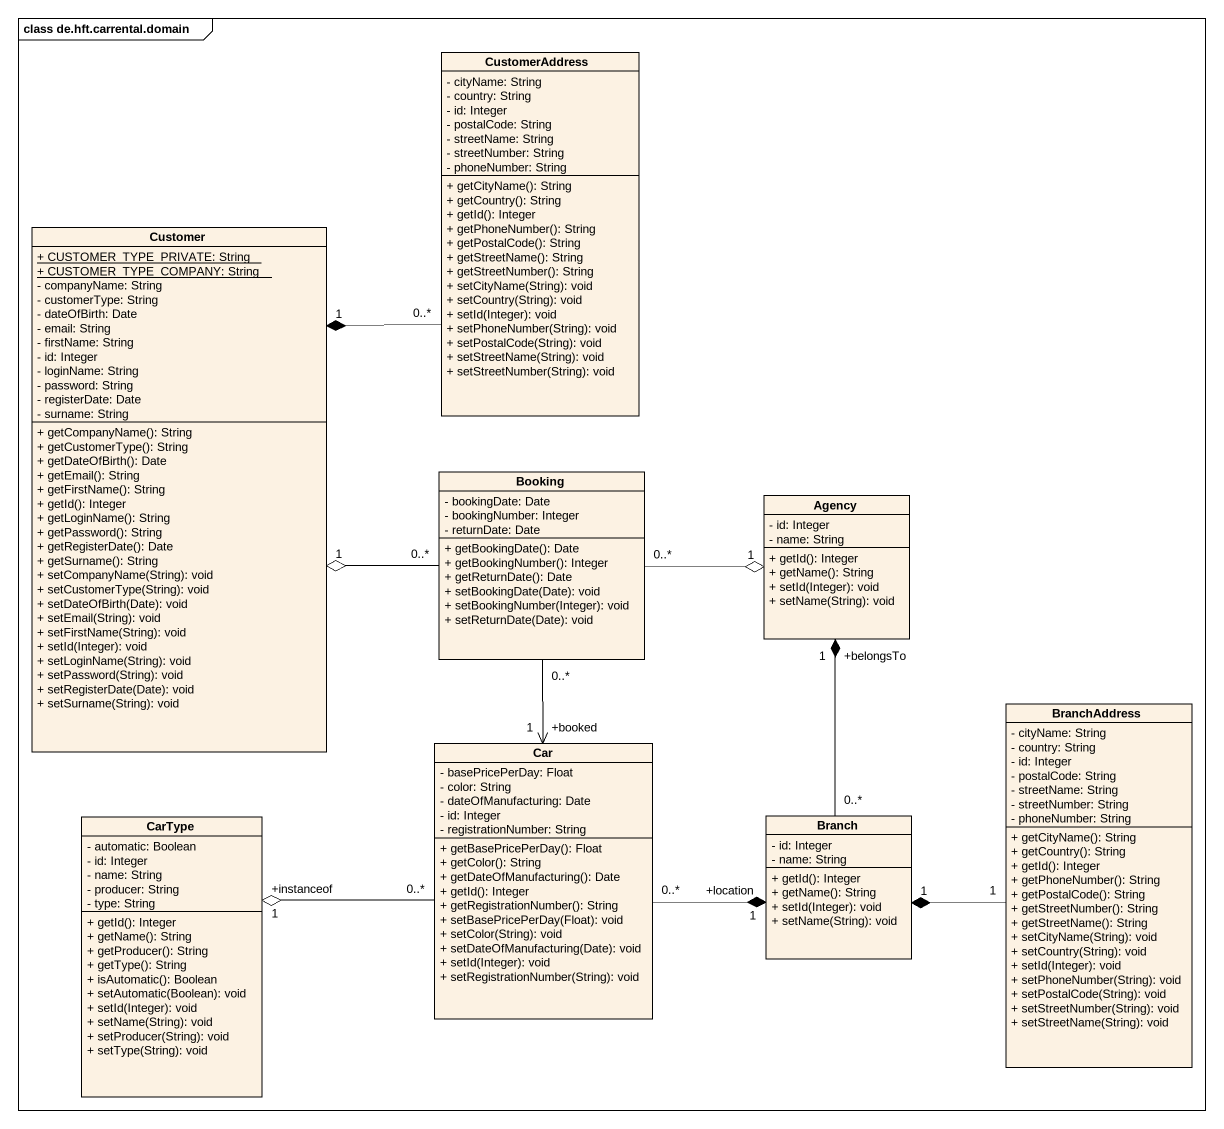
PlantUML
@startuml
mainframe class de.hft.carrental.domain
hide circle
hide empty members
skinparam classAttributeIconSize 0
class CustomerAddress {
  - cityName: String
  - country: String
  - id: Integer
  - postalCode: String
  - streetName: String
  - streetNumber: String
  - phoneNumber: String
  + getCityName(): String
  + getCountry(): String
  + getId(): Integer
  + getPhoneNumber(): String
  + getPostalCode(): String
  + getStreetName(): String
  + getStreetNumber(): String
  + setCityName(String): void
  + setCountry(String): void
  + setId(Integer): void
  + setPhoneNumber(String): void
  + setPostalCode(String): void
  + setStreetName(String): void
  + setStreetNumber(String): void
}
class Customer {
  {static} + CUSTOMER_TYPE_PRIVATE: String
  {static} + CUSTOMER_TYPE_COMPANY: String
  - companyName: String
  - customerType: String
  - dateOfBirth: Date
  - email: String
  - firstName: String
  - id: Integer
  - loginName: String
  - password: String
  - registerDate: Date
  - surname: String
  + getCompanyName(): String
  + getCustomerType(): String
  + getDateOfBirth(): Date
  + getEmail(): String
  + getFirstName(): String
  + getId(): Integer
  + getLoginName(): String
  + getPassword(): String
  + getRegisterDate(): Date
  + getSurname(): String
  + setCompanyName(String): void
  + setCustomerType(String): void
  + setDateOfBirth(Date): void
  + setEmail(String): void
  + setFirstName(String): void
  + setId(Integer): void
  + setLoginName(String): void
  + setPassword(String): void
  + setRegisterDate(Date): void
  + setSurname(String): void
}
class Booking {
  - bookingDate: Date
  - bookingNumber: Integer
  - returnDate: Date
  + getBookingDate(): Date
  + getBookingNumber(): Integer
  + getReturnDate(): Date
  + setBookingDate(Date): void
  + setBookingNumber(Integer): void
  + setReturnDate(Date): void
}
class Agency {
  - id: Integer
  - name: String
  + getId(): Integer
  + getName(): String
  + setId(Integer): void
  + setName(String): void
}
class BranchAddress {
  - cityName: String
  - country: String
  - id: Integer
  - postalCode: String
  - streetName: String
  - streetNumber: String
  - phoneNumber: String
  + getCityName(): String
  + getCountry(): String
  + getId(): Integer
  + getPhoneNumber(): String
  + getPostalCode(): String
  + getStreetNumber(): String
  + getStreetName(): String
  + setCityName(String): void
  + setCountry(String): void
  + setId(Integer): void
  + setPhoneNumber(String): void
  + setPostalCode(String): void
  + setStreetNumber(String): void
  + setStreetName(String): void
}
class Car {
  - basePricePerDay: Float
  - color: String
  - dateOfManufacturing: Date
  - id: Integer
  - registrationNumber: String
  + getBasePricePerDay(): Float
  + getColor(): String
  + getDateOfManufacturing(): Date
  + getId(): Integer
  + getRegistrationNumber(): String
  + setBasePricePerDay(Float): void
  + setColor(String): void
  + setDateOfManufacturing(Date): void
  + setId(Integer): void
  + setRegistrationNumber(String): void
}
class CarType {
  - automatic: Boolean
  - id: Integer
  - name: String
  - producer: String
  - type: String
  + getId(): Integer
  + getName(): String
  + getProducer(): String
  + getType(): String
  + isAutomatic(): Boolean
  + setAutomatic(Boolean): void
  + setId(Integer): void
  + setName(String): void
  + setProducer(String): void
  + setType(String): void
}
class Branch {
  - id: Integer
  - name: String
  + getId(): Integer
  + getName(): String
  + setId(Integer): void
  + setName(String): void
}
CustomerAddress "0..*" --* "1" Customer
Booking "0..*" -left-o "1" Customer
Booking "0..*" -right-o "1" Agency
Booking "0..*" --> "+booked\n1" Car
BranchAddress "1" -left-* "1" Branch
Car "0..*" -left-o "+instanceof\n1" CarType
Car "0..*" -right-* "+location\n1" Branch
Branch "0..*" -up-* "+belongsTo\n1" Agency
@enduml
